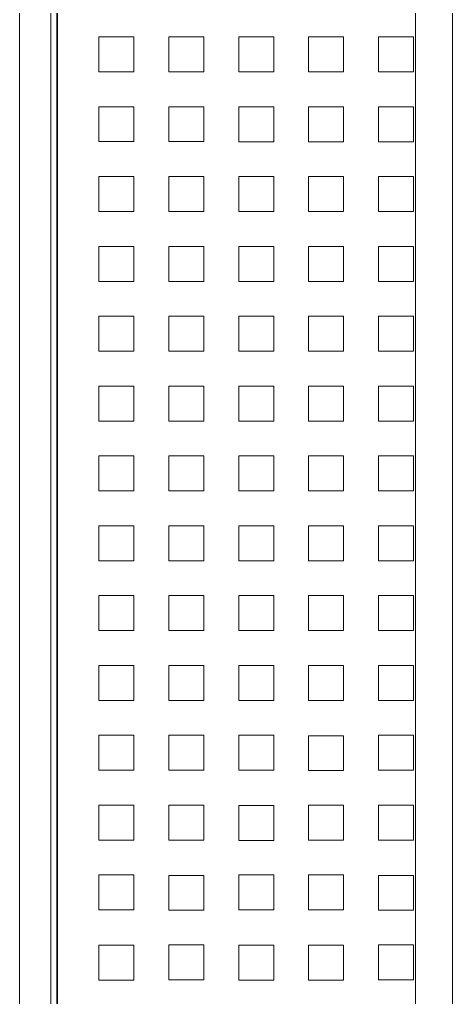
# Model space of a CAD drawing. Header units: millimetres. Extents: x 33157 to 59611, y -29750 to 1750.
# Drawn here: x 54252.43 to 54261.73, y -3146.6 to -3125.59 of the extents above; entities that cross this region are included whole.
import ezdxf

# ---------------------------------------------------------------- set-up
doc = ezdxf.new("R2010")
doc.units = ezdxf.units.MM
doc.layers.add('layer 1', color=7, linetype='Continuous', lineweight=18)

msp = doc.modelspace()

# ---------------------------------------------------------------- linework, layer by layer
at = {"layer": 'layer 1', "lineweight": 9}
for p, q in [((54253.236, -3044.222), (54253.236, -3169.006)), ((54260.933, -3048.427), (54260.933, -3169.629)), ((54261.725, -3049.229), (54261.725, -3169.157)), ((54253.246, -3109.999), (54253.246, -3169.157)), ((54253.104, -3110.424), (54253.104, -3171.118)), ((54253.236, -3110.424), (54253.236, -3168.591)), ((54252.435, -3110.97), (54252.435, -3171.118))]:
    msp.add_line(p, q, dxfattribs=at)
at = {"layer": 'layer 1'}
for points, knots in [([(54254.139, -3126.715), (54254.139, -3126.715), (54254.889, -3126.715), (54254.889, -3126.715), (54254.889, -3126.715), (54254.889, -3125.965), (54254.889, -3125.965), (54254.889, -3125.965), (54254.139, -3125.965), (54254.139, -3125.965), (54254.139, -3125.965), (54254.139, -3126.712), (54254.139, -3126.712), (54254.139, -3126.712), (54254.139, -3126.715), (54254.139, -3126.715)], [0, 0, 0, 0, 150390.842084, 150390.842084, 150390.842084, 300781.684167, 300781.684167, 300781.684167, 451172.526251, 451172.526251, 451172.526251, 601563.368334, 601563.368334, 601563.368334, 751954.210418, 751954.210418, 751954.210418, 751954.210418]), ([(54255.639, -3126.715), (54255.639, -3126.715), (54256.389, -3126.715), (54256.389, -3126.715), (54256.389, -3126.715), (54256.389, -3125.965), (54256.389, -3125.965), (54256.389, -3125.965), (54255.639, -3125.965), (54255.639, -3125.965), (54255.639, -3125.965), (54255.639, -3126.712), (54255.639, -3126.712), (54255.639, -3126.712), (54255.639, -3126.715), (54255.639, -3126.715)], [0, 0, 0, 0, 150394.883564, 150394.883564, 150394.883564, 300789.767128, 300789.767128, 300789.767128, 451184.650692, 451184.650692, 451184.650692, 601579.534256, 601579.534256, 601579.534256, 751974.41782, 751974.41782, 751974.41782, 751974.41782]), ([(54257.139, -3126.715), (54257.139, -3126.715), (54257.889, -3126.715), (54257.889, -3126.715), (54257.889, -3126.715), (54257.889, -3125.965), (54257.889, -3125.965), (54257.889, -3125.965), (54257.139, -3125.965), (54257.139, -3125.965), (54257.139, -3125.965), (54257.139, -3126.712), (54257.139, -3126.712), (54257.139, -3126.712), (54257.139, -3126.715), (54257.139, -3126.715)], [0, 0, 0, 0, 150398.925096, 150398.925096, 150398.925096, 300797.850192, 300797.850192, 300797.850192, 451196.775287, 451196.775287, 451196.775287, 601595.700383, 601595.700383, 601595.700383, 751994.625479, 751994.625479, 751994.625479, 751994.625479]), ([(54258.639, -3126.715), (54258.639, -3126.715), (54259.389, -3126.715), (54259.389, -3126.715), (54259.389, -3126.715), (54259.389, -3125.965), (54259.389, -3125.965), (54259.389, -3125.965), (54258.639, -3125.965), (54258.639, -3125.965), (54258.639, -3125.965), (54258.639, -3126.711), (54258.639, -3126.711), (54258.639, -3126.711), (54258.639, -3126.715), (54258.639, -3126.715)], [0, 0, 0, 0, 150402.966918, 150402.966918, 150402.966918, 300805.933836, 300805.933836, 300805.933836, 451208.900754, 451208.900754, 451208.900754, 601611.867672, 601611.867672, 601611.867672, 752014.83459, 752014.83459, 752014.83459, 752014.83459]), ([(54260.139, -3126.715), (54260.139, -3126.715), (54260.889, -3126.715), (54260.889, -3126.715), (54260.889, -3126.715), (54260.889, -3125.965), (54260.889, -3125.965), (54260.889, -3125.965), (54260.139, -3125.965), (54260.139, -3125.965), (54260.139, -3125.965), (54260.139, -3126.712), (54260.139, -3126.712), (54260.139, -3126.712), (54260.139, -3126.715), (54260.139, -3126.715)], [0, 0, 0, 0, 150407.008058, 150407.008058, 150407.008058, 300814.016115, 300814.016115, 300814.016115, 451221.024173, 451221.024173, 451221.024173, 601628.03223, 601628.03223, 601628.03223, 752035.040288, 752035.040288, 752035.040288, 752035.040288]), ([(54254.139, -3128.216), (54254.139, -3128.216), (54254.889, -3128.216), (54254.889, -3128.216), (54254.889, -3128.216), (54254.889, -3127.466), (54254.889, -3127.466), (54254.889, -3127.466), (54254.139, -3127.466), (54254.139, -3127.466), (54254.139, -3127.466), (54254.139, -3128.214), (54254.139, -3128.214), (54254.139, -3128.214), (54254.139, -3128.216), (54254.139, -3128.216)], [0, 0, 0, 0, 150392.871433, 150392.871433, 150392.871433, 300785.742866, 300785.742866, 300785.742866, 451178.614299, 451178.614299, 451178.614299, 601571.485732, 601571.485732, 601571.485732, 751964.357165, 751964.357165, 751964.357165, 751964.357165]), ([(54255.639, -3128.216), (54255.639, -3128.216), (54256.389, -3128.216), (54256.389, -3128.216), (54256.389, -3128.216), (54256.389, -3127.466), (54256.389, -3127.466), (54256.389, -3127.466), (54255.639, -3127.466), (54255.639, -3127.466), (54255.639, -3127.466), (54255.639, -3128.214), (54255.639, -3128.214), (54255.639, -3128.214), (54255.639, -3128.216), (54255.639, -3128.216)], [0, 0, 0, 0, 150396.912909, 150396.912909, 150396.912909, 300793.825819, 300793.825819, 300793.825819, 451190.738728, 451190.738728, 451190.738728, 601587.651637, 601587.651637, 601587.651637, 751984.564546, 751984.564546, 751984.564546, 751984.564546]), ([(54257.139, -3128.221), (54257.139, -3128.221), (54257.889, -3128.221), (54257.889, -3128.221), (54257.889, -3128.221), (54257.889, -3127.469), (54257.889, -3127.469), (54257.889, -3127.469), (54257.139, -3127.469), (54257.139, -3127.469), (54257.139, -3127.469), (54257.139, -3128.218), (54257.139, -3128.218), (54257.139, -3128.218), (54257.139, -3128.221), (54257.139, -3128.221)], [0, 0, 0, 0, 150400.956027, 150400.956027, 150400.956027, 300801.912053, 300801.912053, 300801.912053, 451202.86808, 451202.86808, 451202.86808, 601603.824107, 601603.824107, 601603.824107, 752004.780133, 752004.780133, 752004.780133, 752004.780133]), ([(54258.639, -3128.22), (54258.639, -3128.22), (54259.389, -3128.22), (54259.389, -3128.22), (54259.389, -3128.22), (54259.389, -3127.47), (54259.389, -3127.47), (54259.389, -3127.47), (54258.639, -3127.47), (54258.639, -3127.47), (54258.639, -3127.47), (54258.639, -3128.217), (54258.639, -3128.217), (54258.639, -3128.217), (54258.639, -3128.22), (54258.639, -3128.22)], [0, 0, 0, 0, 150405.000259, 150405.000259, 150405.000259, 300810.000518, 300810.000518, 300810.000518, 451215.000776, 451215.000776, 451215.000776, 601620.001035, 601620.001035, 601620.001035, 752025.001294, 752025.001294, 752025.001294, 752025.001294]), ([(54260.139, -3128.22), (54260.139, -3128.22), (54260.889, -3128.22), (54260.889, -3128.22), (54260.889, -3128.22), (54260.889, -3127.47), (54260.889, -3127.47), (54260.889, -3127.47), (54260.139, -3127.47), (54260.139, -3127.47), (54260.139, -3127.47), (54260.139, -3128.217), (54260.139, -3128.217), (54260.139, -3128.217), (54260.139, -3128.22), (54260.139, -3128.22)], [0, 0, 0, 0, 150409.041736, 150409.041736, 150409.041736, 300818.083471, 300818.083471, 300818.083471, 451227.125207, 451227.125207, 451227.125207, 601636.166943, 601636.166943, 601636.166943, 752045.208679, 752045.208679, 752045.208679, 752045.208679]), ([(54254.139, -3129.718), (54254.139, -3129.718), (54254.889, -3129.718), (54254.889, -3129.718), (54254.889, -3129.718), (54254.889, -3128.968), (54254.889, -3128.968), (54254.889, -3128.968), (54254.139, -3128.968), (54254.139, -3128.968), (54254.139, -3128.968), (54254.139, -3129.715), (54254.139, -3129.715), (54254.139, -3129.715), (54254.139, -3129.718), (54254.139, -3129.718)], [0, 0, 0, 0, 150394.900555, 150394.900555, 150394.900555, 300789.801109, 300789.801109, 300789.801109, 451184.701664, 451184.701664, 451184.701664, 601579.602218, 601579.602218, 601579.602218, 751974.502773, 751974.502773, 751974.502773, 751974.502773]), ([(54255.639, -3129.715), (54255.639, -3129.715), (54256.389, -3129.715), (54256.389, -3129.715), (54256.389, -3129.715), (54256.389, -3128.965), (54256.389, -3128.965), (54256.389, -3128.965), (54255.639, -3128.965), (54255.639, -3128.965), (54255.639, -3128.965), (54255.639, -3129.712), (54255.639, -3129.712), (54255.639, -3129.712), (54255.639, -3129.715), (54255.639, -3129.715)], [0, 0, 0, 0, 150398.937754, 150398.937754, 150398.937754, 300797.875507, 300797.875507, 300797.875507, 451196.813261, 451196.813261, 451196.813261, 601595.751014, 601595.751014, 601595.751014, 751994.688768, 751994.688768, 751994.688768, 751994.688768]), ([(54257.139, -3129.718), (54257.139, -3129.718), (54257.889, -3129.718), (54257.889, -3129.718), (54257.889, -3129.718), (54257.889, -3128.968), (54257.889, -3128.968), (54257.889, -3128.968), (54257.139, -3128.968), (54257.139, -3128.968), (54257.139, -3128.968), (54257.139, -3129.715), (54257.139, -3129.715), (54257.139, -3129.715), (54257.139, -3129.718), (54257.139, -3129.718)], [0, 0, 0, 0, 150402.98355, 150402.98355, 150402.98355, 300805.967101, 300805.967101, 300805.967101, 451208.950651, 451208.950651, 451208.950651, 601611.934201, 601611.934201, 601611.934201, 752014.917752, 752014.917752, 752014.917752, 752014.917752]), ([(54258.639, -3129.715), (54258.639, -3129.715), (54259.389, -3129.715), (54259.389, -3129.715), (54259.389, -3129.715), (54259.389, -3128.965), (54259.389, -3128.965), (54259.389, -3128.965), (54258.639, -3128.965), (54258.639, -3128.965), (54258.639, -3128.965), (54258.639, -3129.712), (54258.639, -3129.712), (54258.639, -3129.712), (54258.639, -3129.715), (54258.639, -3129.715)], [0, 0, 0, 0, 150407.020698, 150407.020698, 150407.020698, 300814.041397, 300814.041397, 300814.041397, 451221.062095, 451221.062095, 451221.062095, 601628.082794, 601628.082794, 601628.082794, 752035.103492, 752035.103492, 752035.103492, 752035.103492]), ([(54260.14, -3129.715), (54260.14, -3129.715), (54260.89, -3129.715), (54260.89, -3129.715), (54260.89, -3129.715), (54260.89, -3128.965), (54260.89, -3128.965), (54260.89, -3128.965), (54260.14, -3128.965), (54260.14, -3128.965), (54260.14, -3128.965), (54260.14, -3129.712), (54260.14, -3129.712), (54260.14, -3129.712), (54260.14, -3129.715), (54260.14, -3129.715)], [0, 0, 0, 0, 150411.062171, 150411.062171, 150411.062171, 300822.124343, 300822.124343, 300822.124343, 451233.186514, 451233.186514, 451233.186514, 601644.248685, 601644.248685, 601644.248685, 752055.310857, 752055.310857, 752055.310857, 752055.310857]), ([(54254.139, -3131.217), (54254.139, -3131.217), (54254.889, -3131.217), (54254.889, -3131.217), (54254.889, -3131.217), (54254.889, -3130.467), (54254.889, -3130.467), (54254.889, -3130.467), (54254.139, -3130.467), (54254.139, -3130.467), (54254.139, -3130.467), (54254.139, -3131.214), (54254.139, -3131.214), (54254.139, -3131.214), (54254.139, -3131.217), (54254.139, -3131.217)], [0, 0, 0, 0, 150396.925452, 150396.925452, 150396.925452, 300793.850904, 300793.850904, 300793.850904, 451190.776357, 451190.776357, 451190.776357, 601587.701809, 601587.701809, 601587.701809, 751984.627261, 751984.627261, 751984.627261, 751984.627261]), ([(54255.639, -3131.22), (54255.639, -3131.22), (54256.389, -3131.22), (54256.389, -3131.22), (54256.389, -3131.22), (54256.389, -3130.47), (54256.389, -3130.47), (54256.389, -3130.47), (54255.639, -3130.47), (54255.639, -3130.47), (54255.639, -3130.47), (54255.639, -3131.217), (54255.639, -3131.217), (54255.639, -3131.217), (54255.639, -3131.22), (54255.639, -3131.22)], [0, 0, 0, 0, 150400.971194, 150400.971194, 150400.971194, 300801.942387, 300801.942387, 300801.942387, 451202.913581, 451202.913581, 451202.913581, 601603.884774, 601603.884774, 601603.884774, 752004.855968, 752004.855968, 752004.855968, 752004.855968]), ([(54257.139, -3131.217), (54257.139, -3131.217), (54257.889, -3131.217), (54257.889, -3131.217), (54257.889, -3131.217), (54257.889, -3130.467), (54257.889, -3130.467), (54257.889, -3130.467), (54257.139, -3130.467), (54257.139, -3130.467), (54257.139, -3130.467), (54257.139, -3131.214), (54257.139, -3131.214), (54257.139, -3131.214), (54257.139, -3131.217), (54257.139, -3131.217)], [0, 0, 0, 0, 150405.008389, 150405.008389, 150405.008389, 300810.016777, 300810.016777, 300810.016777, 451215.025166, 451215.025166, 451215.025166, 601620.033554, 601620.033554, 601620.033554, 752025.041943, 752025.041943, 752025.041943, 752025.041943]), ([(54258.639, -3131.22), (54258.639, -3131.22), (54259.389, -3131.22), (54259.389, -3131.22), (54259.389, -3131.22), (54259.389, -3130.47), (54259.389, -3130.47), (54259.389, -3130.47), (54258.639, -3130.47), (54258.639, -3130.47), (54258.639, -3130.47), (54258.639, -3131.217), (54258.639, -3131.217), (54258.639, -3131.217), (54258.639, -3131.22), (54258.639, -3131.22)], [0, 0, 0, 0, 150409.054182, 150409.054182, 150409.054182, 300818.108363, 300818.108363, 300818.108363, 451227.162545, 451227.162545, 451227.162545, 601636.216726, 601636.216726, 601636.216726, 752045.270908, 752045.270908, 752045.270908, 752045.270908]), ([(54260.14, -3131.217), (54260.14, -3131.217), (54260.89, -3131.217), (54260.89, -3131.217), (54260.89, -3131.217), (54260.89, -3130.467), (54260.89, -3130.467), (54260.89, -3130.467), (54260.14, -3130.467), (54260.14, -3130.467), (54260.14, -3130.467), (54260.14, -3131.214), (54260.14, -3131.214), (54260.14, -3131.214), (54260.14, -3131.217), (54260.14, -3131.217)], [0, 0, 0, 0, 150413.091326, 150413.091326, 150413.091326, 300826.182652, 300826.182652, 300826.182652, 451239.273977, 451239.273977, 451239.273977, 601652.365303, 601652.365303, 601652.365303, 752065.456629, 752065.456629, 752065.456629, 752065.456629]), ([(54254.139, -3132.715), (54254.139, -3132.715), (54254.889, -3132.715), (54254.889, -3132.715), (54254.889, -3132.715), (54254.889, -3131.965), (54254.889, -3131.965), (54254.889, -3131.965), (54254.139, -3131.965), (54254.139, -3131.965), (54254.139, -3131.965), (54254.139, -3132.712), (54254.139, -3132.712), (54254.139, -3132.712), (54254.139, -3132.715), (54254.139, -3132.715)], [0, 0, 0, 0, 150398.95037, 150398.95037, 150398.95037, 300797.90074, 300797.90074, 300797.90074, 451196.85111, 451196.85111, 451196.85111, 601595.801481, 601595.801481, 601595.801481, 751994.751851, 751994.751851, 751994.751851, 751994.751851]), ([(54255.639, -3132.715), (54255.639, -3132.715), (54256.389, -3132.715), (54256.389, -3132.715), (54256.389, -3132.715), (54256.389, -3131.965), (54256.389, -3131.965), (54256.389, -3131.965), (54255.639, -3131.965), (54255.639, -3131.965), (54255.639, -3131.965), (54255.639, -3132.712), (54255.639, -3132.712), (54255.639, -3132.712), (54255.639, -3132.715), (54255.639, -3132.715)], [0, 0, 0, 0, 150402.991834, 150402.991834, 150402.991834, 300805.983668, 300805.983668, 300805.983668, 451208.975502, 451208.975502, 451208.975502, 601611.967336, 601611.967336, 601611.967336, 752014.959171, 752014.959171, 752014.959171, 752014.959171]), ([(54257.139, -3132.715), (54257.139, -3132.715), (54257.889, -3132.715), (54257.889, -3132.715), (54257.889, -3132.715), (54257.889, -3131.965), (54257.889, -3131.965), (54257.889, -3131.965), (54257.139, -3131.965), (54257.139, -3131.965), (54257.139, -3131.965), (54257.139, -3132.712), (54257.139, -3132.712), (54257.139, -3132.712), (54257.139, -3132.715), (54257.139, -3132.715)], [0, 0, 0, 0, 150407.033298, 150407.033298, 150407.033298, 300814.066597, 300814.066597, 300814.066597, 451221.099895, 451221.099895, 451221.099895, 601628.133193, 601628.133193, 601628.133193, 752035.166491, 752035.166491, 752035.166491, 752035.166491]), ([(54258.639, -3132.715), (54258.639, -3132.715), (54259.389, -3132.715), (54259.389, -3132.715), (54259.389, -3132.715), (54259.389, -3131.965), (54259.389, -3131.965), (54259.389, -3131.965), (54258.639, -3131.965), (54258.639, -3131.965), (54258.639, -3131.965), (54258.639, -3132.712), (54258.639, -3132.712), (54258.639, -3132.712), (54258.639, -3132.715), (54258.639, -3132.715)], [0, 0, 0, 0, 150411.074763, 150411.074763, 150411.074763, 300822.149525, 300822.149525, 300822.149525, 451233.224288, 451233.224288, 451233.224288, 601644.299051, 601644.299051, 601644.299051, 752055.373814, 752055.373814, 752055.373814, 752055.373814]), ([(54260.14, -3132.715), (54260.14, -3132.715), (54260.89, -3132.715), (54260.89, -3132.715), (54260.89, -3132.715), (54260.89, -3131.965), (54260.89, -3131.965), (54260.89, -3131.965), (54260.14, -3131.965), (54260.14, -3131.965), (54260.14, -3131.965), (54260.14, -3132.712), (54260.14, -3132.712), (54260.14, -3132.712), (54260.14, -3132.715), (54260.14, -3132.715)], [0, 0, 0, 0, 150415.116227, 150415.116227, 150415.116227, 300830.232455, 300830.232455, 300830.232455, 451245.348682, 451245.348682, 451245.348682, 601660.464909, 601660.464909, 601660.464909, 752075.581137, 752075.581137, 752075.581137, 752075.581137]), ([(54254.139, -3134.217), (54254.139, -3134.217), (54254.889, -3134.217), (54254.889, -3134.217), (54254.889, -3134.217), (54254.889, -3133.467), (54254.889, -3133.467), (54254.889, -3133.467), (54254.139, -3133.467), (54254.139, -3133.467), (54254.139, -3133.467), (54254.139, -3134.214), (54254.139, -3134.214), (54254.139, -3134.214), (54254.139, -3134.217), (54254.139, -3134.217)], [0, 0, 0, 0, 150400.979413, 150400.979413, 150400.979413, 300801.958826, 300801.958826, 300801.958826, 451202.938238, 451202.938238, 451202.938238, 601603.917651, 601603.917651, 601603.917651, 752004.897064, 752004.897064, 752004.897064, 752004.897064]), ([(54255.639, -3134.217), (54255.639, -3134.217), (54256.389, -3134.217), (54256.389, -3134.217), (54256.389, -3134.217), (54256.389, -3133.467), (54256.389, -3133.467), (54256.389, -3133.467), (54255.639, -3133.467), (54255.639, -3133.467), (54255.639, -3133.467), (54255.639, -3134.214), (54255.639, -3134.214), (54255.639, -3134.214), (54255.639, -3134.217), (54255.639, -3134.217)], [0, 0, 0, 0, 150405.020873, 150405.020873, 150405.020873, 300810.041745, 300810.041745, 300810.041745, 451215.062618, 451215.062618, 451215.062618, 601620.08349, 601620.08349, 601620.08349, 752025.104363, 752025.104363, 752025.104363, 752025.104363]), ([(54257.139, -3134.217), (54257.139, -3134.217), (54257.889, -3134.217), (54257.889, -3134.217), (54257.889, -3134.217), (54257.889, -3133.467), (54257.889, -3133.467), (54257.889, -3133.467), (54257.139, -3133.467), (54257.139, -3133.467), (54257.139, -3133.467), (54257.139, -3134.214), (54257.139, -3134.214), (54257.139, -3134.214), (54257.139, -3134.217), (54257.139, -3134.217)], [0, 0, 0, 0, 150409.062333, 150409.062333, 150409.062333, 300818.124665, 300818.124665, 300818.124665, 451227.186998, 451227.186998, 451227.186998, 601636.249331, 601636.249331, 601636.249331, 752045.311664, 752045.311664, 752045.311664, 752045.311664]), ([(54258.639, -3134.217), (54258.639, -3134.217), (54259.389, -3134.217), (54259.389, -3134.217), (54259.389, -3134.217), (54259.389, -3133.467), (54259.389, -3133.467), (54259.389, -3133.467), (54258.639, -3133.467), (54258.639, -3133.467), (54258.639, -3133.467), (54258.639, -3134.214), (54258.639, -3134.214), (54258.639, -3134.214), (54258.639, -3134.217), (54258.639, -3134.217)], [0, 0, 0, 0, 150413.103793, 150413.103793, 150413.103793, 300826.207586, 300826.207586, 300826.207586, 451239.311379, 451239.311379, 451239.311379, 601652.415172, 601652.415172, 601652.415172, 752065.518965, 752065.518965, 752065.518965, 752065.518965]), ([(54260.14, -3134.217), (54260.14, -3134.217), (54260.89, -3134.217), (54260.89, -3134.217), (54260.89, -3134.217), (54260.89, -3133.467), (54260.89, -3133.467), (54260.89, -3133.467), (54260.14, -3133.467), (54260.14, -3133.467), (54260.14, -3133.467), (54260.14, -3134.214), (54260.14, -3134.214), (54260.14, -3134.214), (54260.14, -3134.217), (54260.14, -3134.217)], [0, 0, 0, 0, 150417.145254, 150417.145254, 150417.145254, 300834.290507, 300834.290507, 300834.290507, 451251.435761, 451251.435761, 451251.435761, 601668.581014, 601668.581014, 601668.581014, 752085.726268, 752085.726268, 752085.726268, 752085.726268]), ([(54254.139, -3135.716), (54254.139, -3135.716), (54254.889, -3135.716), (54254.889, -3135.716), (54254.889, -3135.716), (54254.889, -3134.966), (54254.889, -3134.966), (54254.889, -3134.966), (54254.139, -3134.966), (54254.139, -3134.966), (54254.139, -3134.966), (54254.139, -3135.713), (54254.139, -3135.713), (54254.139, -3135.713), (54254.139, -3135.716), (54254.139, -3135.716)], [0, 0, 0, 0, 150403.004743, 150403.004743, 150403.004743, 300806.009485, 300806.009485, 300806.009485, 451209.014228, 451209.014228, 451209.014228, 601612.018971, 601612.018971, 601612.018971, 752015.023714, 752015.023714, 752015.023714, 752015.023714]), ([(54255.639, -3135.716), (54255.639, -3135.716), (54256.389, -3135.716), (54256.389, -3135.716), (54256.389, -3135.716), (54256.389, -3134.966), (54256.389, -3134.966), (54256.389, -3134.966), (54255.639, -3134.966), (54255.639, -3134.966), (54255.639, -3134.966), (54255.639, -3135.713), (54255.639, -3135.713), (54255.639, -3135.713), (54255.639, -3135.716), (54255.639, -3135.716)], [0, 0, 0, 0, 150407.046198, 150407.046198, 150407.046198, 300814.092397, 300814.092397, 300814.092397, 451221.138595, 451221.138595, 451221.138595, 601628.184794, 601628.184794, 601628.184794, 752035.230992, 752035.230992, 752035.230992, 752035.230992]), ([(54257.139, -3135.716), (54257.139, -3135.716), (54257.889, -3135.716), (54257.889, -3135.716), (54257.889, -3135.716), (54257.889, -3134.966), (54257.889, -3134.966), (54257.889, -3134.966), (54257.139, -3134.966), (54257.139, -3134.966), (54257.139, -3134.966), (54257.139, -3135.713), (54257.139, -3135.713), (54257.139, -3135.713), (54257.139, -3135.716), (54257.139, -3135.716)], [0, 0, 0, 0, 150411.087654, 150411.087654, 150411.087654, 300822.175309, 300822.175309, 300822.175309, 451233.262963, 451233.262963, 451233.262963, 601644.350618, 601644.350618, 601644.350618, 752055.438272, 752055.438272, 752055.438272, 752055.438272]), ([(54258.639, -3135.716), (54258.639, -3135.716), (54259.389, -3135.716), (54259.389, -3135.716), (54259.389, -3135.716), (54259.389, -3134.966), (54259.389, -3134.966), (54259.389, -3134.966), (54258.639, -3134.966), (54258.639, -3134.966), (54258.639, -3134.966), (54258.639, -3135.713), (54258.639, -3135.713), (54258.639, -3135.713), (54258.639, -3135.716), (54258.639, -3135.716)], [0, 0, 0, 0, 150415.129111, 150415.129111, 150415.129111, 300830.258221, 300830.258221, 300830.258221, 451245.387332, 451245.387332, 451245.387332, 601660.516443, 601660.516443, 601660.516443, 752075.645554, 752075.645554, 752075.645554, 752075.645554]), ([(54260.14, -3135.716), (54260.14, -3135.716), (54260.89, -3135.716), (54260.89, -3135.716), (54260.89, -3135.716), (54260.89, -3134.966), (54260.89, -3134.966), (54260.89, -3134.966), (54260.14, -3134.966), (54260.14, -3134.966), (54260.14, -3134.966), (54260.14, -3135.713), (54260.14, -3135.713), (54260.14, -3135.713), (54260.14, -3135.716), (54260.14, -3135.716)], [0, 0, 0, 0, 150419.170567, 150419.170567, 150419.170567, 300838.341134, 300838.341134, 300838.341134, 451257.511702, 451257.511702, 451257.511702, 601676.682269, 601676.682269, 601676.682269, 752095.852836, 752095.852836, 752095.852836, 752095.852836]), ([(54254.139, -3137.218), (54254.139, -3137.218), (54254.889, -3137.218), (54254.889, -3137.218), (54254.889, -3137.218), (54254.889, -3136.468), (54254.889, -3136.468), (54254.889, -3136.468), (54254.139, -3136.468), (54254.139, -3136.468), (54254.139, -3136.468), (54254.139, -3137.214), (54254.139, -3137.214), (54254.139, -3137.214), (54254.139, -3137.218), (54254.139, -3137.218)], [0, 0, 0, 0, 150405.034198, 150405.034198, 150405.034198, 300810.068395, 300810.068395, 300810.068395, 451215.102593, 451215.102593, 451215.102593, 601620.136791, 601620.136791, 601620.136791, 752025.170988, 752025.170988, 752025.170988, 752025.170988]), ([(54255.639, -3137.218), (54255.639, -3137.218), (54256.389, -3137.218), (54256.389, -3137.218), (54256.389, -3137.218), (54256.389, -3136.468), (54256.389, -3136.468), (54256.389, -3136.468), (54255.639, -3136.468), (54255.639, -3136.468), (54255.639, -3136.468), (54255.639, -3137.214), (54255.639, -3137.214), (54255.639, -3137.214), (54255.639, -3137.218), (54255.639, -3137.218)], [0, 0, 0, 0, 150409.075649, 150409.075649, 150409.075649, 300818.151299, 300818.151299, 300818.151299, 451227.226948, 451227.226948, 451227.226948, 601636.302597, 601636.302597, 601636.302597, 752045.378246, 752045.378246, 752045.378246, 752045.378246]), ([(54257.139, -3137.218), (54257.139, -3137.218), (54257.889, -3137.218), (54257.889, -3137.218), (54257.889, -3137.218), (54257.889, -3136.468), (54257.889, -3136.468), (54257.889, -3136.468), (54257.139, -3136.468), (54257.139, -3136.468), (54257.139, -3136.468), (54257.139, -3137.214), (54257.139, -3137.214), (54257.139, -3137.214), (54257.139, -3137.218), (54257.139, -3137.218)], [0, 0, 0, 0, 150413.117101, 150413.117101, 150413.117101, 300826.234202, 300826.234202, 300826.234202, 451239.351304, 451239.351304, 451239.351304, 601652.468405, 601652.468405, 601652.468405, 752065.585506, 752065.585506, 752065.585506, 752065.585506]), ([(54258.639, -3137.218), (54258.639, -3137.218), (54259.389, -3137.218), (54259.389, -3137.218), (54259.389, -3137.218), (54259.389, -3136.468), (54259.389, -3136.468), (54259.389, -3136.468), (54258.639, -3136.468), (54258.639, -3136.468), (54258.639, -3136.468), (54258.639, -3137.214), (54258.639, -3137.214), (54258.639, -3137.214), (54258.639, -3137.218), (54258.639, -3137.218)], [0, 0, 0, 0, 150417.158553, 150417.158553, 150417.158553, 300834.317107, 300834.317107, 300834.317107, 451251.47566, 451251.47566, 451251.47566, 601668.634213, 601668.634213, 601668.634213, 752085.792766, 752085.792766, 752085.792766, 752085.792766]), ([(54260.14, -3137.218), (54260.14, -3137.218), (54260.89, -3137.218), (54260.89, -3137.218), (54260.89, -3137.218), (54260.89, -3136.468), (54260.89, -3136.468), (54260.89, -3136.468), (54260.14, -3136.468), (54260.14, -3136.468), (54260.14, -3136.468), (54260.14, -3137.214), (54260.14, -3137.214), (54260.14, -3137.214), (54260.14, -3137.218), (54260.14, -3137.218)], [0, 0, 0, 0, 150421.200006, 150421.200006, 150421.200006, 300842.400011, 300842.400011, 300842.400011, 451263.600017, 451263.600017, 451263.600017, 601684.800023, 601684.800023, 601684.800023, 752106.000028, 752106.000028, 752106.000028, 752106.000028]), ([(54254.139, -3138.716), (54254.139, -3138.716), (54254.889, -3138.716), (54254.889, -3138.716), (54254.889, -3138.716), (54254.889, -3137.966), (54254.889, -3137.966), (54254.889, -3137.966), (54254.139, -3137.966), (54254.139, -3137.966), (54254.139, -3137.966), (54254.139, -3138.713), (54254.139, -3138.713), (54254.139, -3138.713), (54254.139, -3138.716), (54254.139, -3138.716)], [0, 0, 0, 0, 150407.059399, 150407.059399, 150407.059399, 300814.118798, 300814.118798, 300814.118798, 451221.178197, 451221.178197, 451221.178197, 601628.237596, 601628.237596, 601628.237596, 752035.296995, 752035.296995, 752035.296995, 752035.296995]), ([(54255.639, -3138.716), (54255.639, -3138.716), (54256.389, -3138.716), (54256.389, -3138.716), (54256.389, -3138.716), (54256.389, -3137.966), (54256.389, -3137.966), (54256.389, -3137.966), (54255.639, -3137.966), (54255.639, -3137.966), (54255.639, -3137.966), (54255.639, -3138.713), (54255.639, -3138.713), (54255.639, -3138.713), (54255.639, -3138.716), (54255.639, -3138.716)], [0, 0, 0, 0, 150411.100847, 150411.100847, 150411.100847, 300822.201693, 300822.201693, 300822.201693, 451233.30254, 451233.30254, 451233.30254, 601644.403387, 601644.403387, 601644.403387, 752055.504233, 752055.504233, 752055.504233, 752055.504233]), ([(54257.139, -3138.716), (54257.139, -3138.716), (54257.889, -3138.716), (54257.889, -3138.716), (54257.889, -3138.716), (54257.889, -3137.966), (54257.889, -3137.966), (54257.889, -3137.966), (54257.139, -3137.966), (54257.139, -3137.966), (54257.139, -3137.966), (54257.139, -3138.713), (54257.139, -3138.713), (54257.139, -3138.713), (54257.139, -3138.716), (54257.139, -3138.716)], [0, 0, 0, 0, 150415.142294, 150415.142294, 150415.142294, 300830.284589, 300830.284589, 300830.284589, 451245.426883, 451245.426883, 451245.426883, 601660.569178, 601660.569178, 601660.569178, 752075.711472, 752075.711472, 752075.711472, 752075.711472]), ([(54258.639, -3138.716), (54258.639, -3138.716), (54259.389, -3138.716), (54259.389, -3138.716), (54259.389, -3138.716), (54259.389, -3137.966), (54259.389, -3137.966), (54259.389, -3137.966), (54258.639, -3137.966), (54258.639, -3137.966), (54258.639, -3137.966), (54258.639, -3138.713), (54258.639, -3138.713), (54258.639, -3138.713), (54258.639, -3138.716), (54258.639, -3138.716)], [0, 0, 0, 0, 150419.183742, 150419.183742, 150419.183742, 300838.367485, 300838.367485, 300838.367485, 451257.551227, 451257.551227, 451257.551227, 601676.73497, 601676.73497, 601676.73497, 752095.918712, 752095.918712, 752095.918712, 752095.918712]), ([(54260.14, -3138.716), (54260.14, -3138.716), (54260.89, -3138.716), (54260.89, -3138.716), (54260.89, -3138.716), (54260.89, -3137.966), (54260.89, -3137.966), (54260.89, -3137.966), (54260.14, -3137.966), (54260.14, -3137.966), (54260.14, -3137.966), (54260.14, -3138.713), (54260.14, -3138.713), (54260.14, -3138.713), (54260.14, -3138.716), (54260.14, -3138.716)], [0, 0, 0, 0, 150423.225191, 150423.225191, 150423.225191, 300846.450381, 300846.450381, 300846.450381, 451269.675572, 451269.675572, 451269.675572, 601692.900763, 601692.900763, 601692.900763, 752116.125954, 752116.125954, 752116.125954, 752116.125954]), ([(54254.139, -3140.218), (54254.139, -3140.218), (54254.889, -3140.218), (54254.889, -3140.218), (54254.889, -3140.218), (54254.889, -3139.468), (54254.889, -3139.468), (54254.889, -3139.468), (54254.139, -3139.468), (54254.139, -3139.468), (54254.139, -3139.468), (54254.139, -3140.215), (54254.139, -3140.215), (54254.139, -3140.215), (54254.139, -3140.218), (54254.139, -3140.218)], [0, 0, 0, 0, 150409.088726, 150409.088726, 150409.088726, 300818.177451, 300818.177451, 300818.177451, 451227.266177, 451227.266177, 451227.266177, 601636.354903, 601636.354903, 601636.354903, 752045.443629, 752045.443629, 752045.443629, 752045.443629]), ([(54255.639, -3140.218), (54255.639, -3140.218), (54256.389, -3140.218), (54256.389, -3140.218), (54256.389, -3140.218), (54256.389, -3139.468), (54256.389, -3139.468), (54256.389, -3139.468), (54255.639, -3139.468), (54255.639, -3139.468), (54255.639, -3139.468), (54255.639, -3140.215), (54255.639, -3140.215), (54255.639, -3140.215), (54255.639, -3140.218), (54255.639, -3140.218)], [0, 0, 0, 0, 150413.130169, 150413.130169, 150413.130169, 300826.260338, 300826.260338, 300826.260338, 451239.390508, 451239.390508, 451239.390508, 601652.520677, 601652.520677, 601652.520677, 752065.650846, 752065.650846, 752065.650846, 752065.650846]), ([(54257.139, -3140.218), (54257.139, -3140.218), (54257.889, -3140.218), (54257.889, -3140.218), (54257.889, -3140.218), (54257.889, -3139.468), (54257.889, -3139.468), (54257.889, -3139.468), (54257.139, -3139.468), (54257.139, -3139.468), (54257.139, -3139.468), (54257.139, -3140.215), (54257.139, -3140.215), (54257.139, -3140.215), (54257.139, -3140.218), (54257.139, -3140.218)], [0, 0, 0, 0, 150417.171613, 150417.171613, 150417.171613, 300834.343226, 300834.343226, 300834.343226, 451251.514839, 451251.514839, 451251.514839, 601668.686451, 601668.686451, 601668.686451, 752085.858064, 752085.858064, 752085.858064, 752085.858064]), ([(54258.639, -3140.218), (54258.639, -3140.218), (54259.389, -3140.218), (54259.389, -3140.218), (54259.389, -3140.218), (54259.389, -3139.468), (54259.389, -3139.468), (54259.389, -3139.468), (54258.639, -3139.468), (54258.639, -3139.468), (54258.639, -3139.468), (54258.639, -3140.215), (54258.639, -3140.215), (54258.639, -3140.215), (54258.639, -3140.218), (54258.639, -3140.218)], [0, 0, 0, 0, 150421.213057, 150421.213057, 150421.213057, 300842.426114, 300842.426114, 300842.426114, 451263.63917, 451263.63917, 451263.63917, 601684.852227, 601684.852227, 601684.852227, 752106.065284, 752106.065284, 752106.065284, 752106.065284]), ([(54260.14, -3140.218), (54260.14, -3140.218), (54260.89, -3140.218), (54260.89, -3140.218), (54260.89, -3140.218), (54260.89, -3139.468), (54260.89, -3139.468), (54260.89, -3139.468), (54260.14, -3139.468), (54260.14, -3139.468), (54260.14, -3139.468), (54260.14, -3140.215), (54260.14, -3140.215), (54260.14, -3140.215), (54260.14, -3140.218), (54260.14, -3140.218)], [0, 0, 0, 0, 150425.254501, 150425.254501, 150425.254501, 300850.509002, 300850.509002, 300850.509002, 451275.763503, 451275.763503, 451275.763503, 601701.018004, 601701.018004, 601701.018004, 752126.272505, 752126.272505, 752126.272505, 752126.272505]), ([(54254.139, -3141.717), (54254.139, -3141.717), (54254.889, -3141.717), (54254.889, -3141.717), (54254.889, -3141.717), (54254.889, -3140.967), (54254.889, -3140.967), (54254.889, -3140.967), (54254.139, -3140.967), (54254.139, -3140.967), (54254.139, -3140.967), (54254.139, -3141.714), (54254.139, -3141.714), (54254.139, -3141.714), (54254.139, -3141.717), (54254.139, -3141.717)], [0, 0, 0, 0, 150411.114474, 150411.114474, 150411.114474, 300822.228949, 300822.228949, 300822.228949, 451233.343423, 451233.343423, 451233.343423, 601644.457897, 601644.457897, 601644.457897, 752055.572372, 752055.572372, 752055.572372, 752055.572372]), ([(54255.639, -3141.717), (54255.639, -3141.717), (54256.389, -3141.717), (54256.389, -3141.717), (54256.389, -3141.717), (54256.389, -3140.967), (54256.389, -3140.967), (54256.389, -3140.967), (54255.639, -3140.967), (54255.639, -3140.967), (54255.639, -3140.967), (54255.639, -3141.714), (54255.639, -3141.714), (54255.639, -3141.714), (54255.639, -3141.717), (54255.639, -3141.717)], [0, 0, 0, 0, 150415.155914, 150415.155914, 150415.155914, 300830.311827, 300830.311827, 300830.311827, 451245.467741, 451245.467741, 451245.467741, 601660.623655, 601660.623655, 601660.623655, 752075.779568, 752075.779568, 752075.779568, 752075.779568]), ([(54257.139, -3141.717), (54257.139, -3141.717), (54257.889, -3141.717), (54257.889, -3141.717), (54257.889, -3141.717), (54257.889, -3140.967), (54257.889, -3140.967), (54257.889, -3140.967), (54257.139, -3140.967), (54257.139, -3140.967), (54257.139, -3140.967), (54257.139, -3141.714), (54257.139, -3141.714), (54257.139, -3141.714), (54257.139, -3141.717), (54257.139, -3141.717)], [0, 0, 0, 0, 150419.197353, 150419.197353, 150419.197353, 300838.394707, 300838.394707, 300838.394707, 451257.59206, 451257.59206, 451257.59206, 601676.789413, 601676.789413, 601676.789413, 752095.986766, 752095.986766, 752095.986766, 752095.986766]), ([(54258.639, -3141.726), (54258.639, -3141.726), (54259.389, -3141.726), (54259.389, -3141.726), (54259.389, -3141.726), (54259.389, -3140.976), (54259.389, -3140.976), (54259.389, -3140.976), (54258.639, -3140.976), (54258.639, -3140.976), (54258.639, -3140.976), (54258.639, -3141.723), (54258.639, -3141.723), (54258.639, -3141.723), (54258.639, -3141.726), (54258.639, -3141.726)], [0, 0, 0, 0, 150423.25059, 150423.25059, 150423.25059, 300846.501179, 300846.501179, 300846.501179, 451269.751769, 451269.751769, 451269.751769, 601693.002358, 601693.002358, 601693.002358, 752116.252948, 752116.252948, 752116.252948, 752116.252948]), ([(54260.14, -3141.717), (54260.14, -3141.717), (54260.89, -3141.717), (54260.89, -3141.717), (54260.89, -3141.717), (54260.89, -3140.967), (54260.89, -3140.967), (54260.89, -3140.967), (54260.14, -3140.967), (54260.14, -3140.967), (54260.14, -3140.967), (54260.14, -3141.714), (54260.14, -3141.714), (54260.14, -3141.714), (54260.14, -3141.717), (54260.14, -3141.717)], [0, 0, 0, 0, 150427.280233, 150427.280233, 150427.280233, 300854.560466, 300854.560466, 300854.560466, 451281.840699, 451281.840699, 451281.840699, 601709.120933, 601709.120933, 601709.120933, 752136.401166, 752136.401166, 752136.401166, 752136.401166]), ([(54254.139, -3143.218), (54254.139, -3143.218), (54254.889, -3143.218), (54254.889, -3143.218), (54254.889, -3143.218), (54254.889, -3142.468), (54254.889, -3142.468), (54254.889, -3142.468), (54254.139, -3142.468), (54254.139, -3142.468), (54254.139, -3142.468), (54254.139, -3143.215), (54254.139, -3143.215), (54254.139, -3143.215), (54254.139, -3143.218), (54254.139, -3143.218)], [0, 0, 0, 0, 150413.14399, 150413.14399, 150413.14399, 300826.28798, 300826.28798, 300826.28798, 451239.431971, 451239.431971, 451239.431971, 601652.575961, 601652.575961, 601652.575961, 752065.719951, 752065.719951, 752065.719951, 752065.719951]), ([(54255.639, -3143.218), (54255.639, -3143.218), (54256.389, -3143.218), (54256.389, -3143.218), (54256.389, -3143.218), (54256.389, -3142.468), (54256.389, -3142.468), (54256.389, -3142.468), (54255.639, -3142.468), (54255.639, -3142.468), (54255.639, -3142.468), (54255.639, -3143.215), (54255.639, -3143.215), (54255.639, -3143.215), (54255.639, -3143.218), (54255.639, -3143.218)], [0, 0, 0, 0, 150417.185425, 150417.185425, 150417.185425, 300834.370851, 300834.370851, 300834.370851, 451251.556276, 451251.556276, 451251.556276, 601668.741702, 601668.741702, 601668.741702, 752085.927127, 752085.927127, 752085.927127, 752085.927127]), ([(54257.139, -3143.225), (54257.139, -3143.225), (54257.889, -3143.225), (54257.889, -3143.225), (54257.889, -3143.225), (54257.889, -3142.475), (54257.889, -3142.475), (54257.889, -3142.475), (54257.139, -3142.475), (54257.139, -3142.475), (54257.139, -3142.475), (54257.139, -3143.221), (54257.139, -3143.221), (54257.139, -3143.221), (54257.139, -3143.225), (54257.139, -3143.225)], [0, 0, 0, 0, 150421.235059, 150421.235059, 150421.235059, 300842.470118, 300842.470118, 300842.470118, 451263.705177, 451263.705177, 451263.705177, 601684.940236, 601684.940236, 601684.940236, 752106.175295, 752106.175295, 752106.175295, 752106.175295]), ([(54258.639, -3143.218), (54258.639, -3143.218), (54259.389, -3143.218), (54259.389, -3143.218), (54259.389, -3143.218), (54259.389, -3142.468), (54259.389, -3142.468), (54259.389, -3142.468), (54258.639, -3142.468), (54258.639, -3142.468), (54258.639, -3142.468), (54258.639, -3143.215), (54258.639, -3143.215), (54258.639, -3143.215), (54258.639, -3143.218), (54258.639, -3143.218)], [0, 0, 0, 0, 150425.268297, 150425.268297, 150425.268297, 300850.536593, 300850.536593, 300850.536593, 451275.80489, 451275.80489, 451275.80489, 601701.073186, 601701.073186, 601701.073186, 752126.341483, 752126.341483, 752126.341483, 752126.341483]), ([(54260.14, -3143.218), (54260.14, -3143.218), (54260.89, -3143.218), (54260.89, -3143.218), (54260.89, -3143.218), (54260.89, -3142.468), (54260.89, -3142.468), (54260.89, -3142.468), (54260.14, -3142.468), (54260.14, -3142.468), (54260.14, -3142.468), (54260.14, -3143.215), (54260.14, -3143.215), (54260.14, -3143.215), (54260.14, -3143.218), (54260.14, -3143.218)], [0, 0, 0, 0, 150429.309733, 150429.309733, 150429.309733, 300858.619465, 300858.619465, 300858.619465, 451287.929198, 451287.929198, 451287.929198, 601717.23893, 601717.23893, 601717.23893, 752146.548663, 752146.548663, 752146.548663, 752146.548663]), ([(54254.139, -3144.717), (54254.139, -3144.717), (54254.889, -3144.717), (54254.889, -3144.717), (54254.889, -3144.717), (54254.889, -3143.967), (54254.889, -3143.967), (54254.889, -3143.967), (54254.139, -3143.967), (54254.139, -3143.967), (54254.139, -3143.967), (54254.139, -3144.714), (54254.139, -3144.714), (54254.139, -3144.714), (54254.139, -3144.717), (54254.139, -3144.717)], [0, 0, 0, 0, 150415.169293, 150415.169293, 150415.169293, 300830.338585, 300830.338585, 300830.338585, 451245.507878, 451245.507878, 451245.507878, 601660.677171, 601660.677171, 601660.677171, 752075.846464, 752075.846464, 752075.846464, 752075.846464]), ([(54255.639, -3144.726), (54255.639, -3144.726), (54256.389, -3144.726), (54256.389, -3144.726), (54256.389, -3144.726), (54256.389, -3143.976), (54256.389, -3143.976), (54256.389, -3143.976), (54255.639, -3143.976), (54255.639, -3143.976), (54255.639, -3143.976), (54255.639, -3144.724), (54255.639, -3144.724), (54255.639, -3144.724), (54255.639, -3144.726), (54255.639, -3144.726)], [0, 0, 0, 0, 150419.223358, 150419.223358, 150419.223358, 300838.446716, 300838.446716, 300838.446716, 451257.670073, 451257.670073, 451257.670073, 601676.893431, 601676.893431, 601676.893431, 752096.116789, 752096.116789, 752096.116789, 752096.116789]), ([(54257.139, -3144.717), (54257.139, -3144.717), (54257.889, -3144.717), (54257.889, -3144.717), (54257.889, -3144.717), (54257.889, -3143.967), (54257.889, -3143.967), (54257.889, -3143.967), (54257.139, -3143.967), (54257.139, -3143.967), (54257.139, -3143.967), (54257.139, -3144.714), (54257.139, -3144.714), (54257.139, -3144.714), (54257.139, -3144.717), (54257.139, -3144.717)], [0, 0, 0, 0, 150423.252155, 150423.252155, 150423.252155, 300846.50431, 300846.50431, 300846.50431, 451269.756466, 451269.756466, 451269.756466, 601693.008621, 601693.008621, 601693.008621, 752116.260776, 752116.260776, 752116.260776, 752116.260776]), ([(54258.639, -3144.717), (54258.639, -3144.717), (54259.389, -3144.717), (54259.389, -3144.717), (54259.389, -3144.717), (54259.389, -3143.967), (54259.389, -3143.967), (54259.389, -3143.967), (54258.639, -3143.967), (54258.639, -3143.967), (54258.639, -3143.967), (54258.639, -3144.714), (54258.639, -3144.714), (54258.639, -3144.714), (54258.639, -3144.717), (54258.639, -3144.717)], [0, 0, 0, 0, 150427.293587, 150427.293587, 150427.293587, 300854.587174, 300854.587174, 300854.587174, 451281.88076, 451281.88076, 451281.88076, 601709.174347, 601709.174347, 601709.174347, 752136.467934, 752136.467934, 752136.467934, 752136.467934]), ([(54260.139, -3144.726), (54260.139, -3144.726), (54260.889, -3144.726), (54260.889, -3144.726), (54260.889, -3144.726), (54260.889, -3143.976), (54260.889, -3143.976), (54260.889, -3143.976), (54260.139, -3143.976), (54260.139, -3143.976), (54260.139, -3143.976), (54260.139, -3144.724), (54260.139, -3144.724), (54260.139, -3144.724), (54260.139, -3144.726), (54260.139, -3144.726)], [0, 0, 0, 0, 150431.347332, 150431.347332, 150431.347332, 300862.694664, 300862.694664, 300862.694664, 451294.041995, 451294.041995, 451294.041995, 601725.389327, 601725.389327, 601725.389327, 752156.736659, 752156.736659, 752156.736659, 752156.736659]), ([(54254.139, -3146.225), (54254.139, -3146.225), (54254.889, -3146.225), (54254.889, -3146.225), (54254.889, -3146.225), (54254.889, -3145.475), (54254.889, -3145.475), (54254.889, -3145.475), (54254.139, -3145.475), (54254.139, -3145.475), (54254.139, -3145.475), (54254.139, -3146.222), (54254.139, -3146.222), (54254.139, -3146.222), (54254.139, -3146.225), (54254.139, -3146.225)], [0, 0, 0, 0, 150417.207555, 150417.207555, 150417.207555, 300834.41511, 300834.41511, 300834.41511, 451251.622665, 451251.622665, 451251.622665, 601668.830219, 601668.830219, 601668.830219, 752086.037774, 752086.037774, 752086.037774, 752086.037774]), ([(54255.639, -3146.219), (54255.639, -3146.219), (54256.389, -3146.219), (54256.389, -3146.219), (54256.389, -3146.219), (54256.389, -3145.469), (54256.389, -3145.469), (54256.389, -3145.469), (54255.639, -3145.469), (54255.639, -3145.469), (54255.639, -3145.469), (54255.639, -3146.215), (54255.639, -3146.215), (54255.639, -3146.215), (54255.639, -3146.219), (54255.639, -3146.219)], [0, 0, 0, 0, 150421.240601, 150421.240601, 150421.240601, 300842.481201, 300842.481201, 300842.481201, 451263.721802, 451263.721802, 451263.721802, 601684.962403, 601684.962403, 601684.962403, 752106.203003, 752106.203003, 752106.203003, 752106.203003]), ([(54257.139, -3146.225), (54257.139, -3146.225), (54257.889, -3146.225), (54257.889, -3146.225), (54257.889, -3146.225), (54257.889, -3145.475), (54257.889, -3145.475), (54257.889, -3145.475), (54257.139, -3145.475), (54257.139, -3145.475), (54257.139, -3145.475), (54257.139, -3146.222), (54257.139, -3146.222), (54257.139, -3146.222), (54257.139, -3146.225), (54257.139, -3146.225)], [0, 0, 0, 0, 150425.290409, 150425.290409, 150425.290409, 300850.580818, 300850.580818, 300850.580818, 451275.871227, 451275.871227, 451275.871227, 601701.161636, 601701.161636, 601701.161636, 752126.452045, 752126.452045, 752126.452045, 752126.452045]), ([(54258.639, -3146.225), (54258.639, -3146.225), (54259.389, -3146.225), (54259.389, -3146.225), (54259.389, -3146.225), (54259.389, -3145.475), (54259.389, -3145.475), (54259.389, -3145.475), (54258.639, -3145.475), (54258.639, -3145.475), (54258.639, -3145.475), (54258.639, -3146.222), (54258.639, -3146.222), (54258.639, -3146.222), (54258.639, -3146.225), (54258.639, -3146.225)], [0, 0, 0, 0, 150429.331516, 150429.331516, 150429.331516, 300858.663032, 300858.663032, 300858.663032, 451287.994548, 451287.994548, 451287.994548, 601717.326063, 601717.326063, 601717.326063, 752146.657579, 752146.657579, 752146.657579, 752146.657579]), ([(54260.14, -3146.219), (54260.14, -3146.219), (54260.89, -3146.219), (54260.89, -3146.219), (54260.89, -3146.219), (54260.89, -3145.469), (54260.89, -3145.469), (54260.89, -3145.469), (54260.14, -3145.469), (54260.14, -3145.469), (54260.14, -3145.469), (54260.14, -3146.215), (54260.14, -3146.215), (54260.14, -3146.215), (54260.14, -3146.219), (54260.14, -3146.219)], [0, 0, 0, 0, 150433.364883, 150433.364883, 150433.364883, 300866.729766, 300866.729766, 300866.729766, 451300.094649, 451300.094649, 451300.094649, 601733.459532, 601733.459532, 601733.459532, 752166.824416, 752166.824416, 752166.824416, 752166.824416])]:
    msp.add_open_spline(points, degree=3, knots=knots, dxfattribs=at)

doc.saveas('drawing.dxf')
